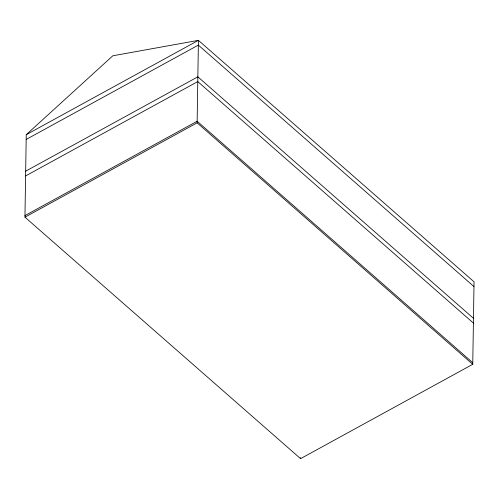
<?xml version="1.0" encoding="UTF-8"?>
<svg xmlns="http://www.w3.org/2000/svg" width="499" height="499" viewBox="0 0 499 499"><rect width="100%" height="100%" fill="white"/><g stroke="black" fill="none" stroke-linecap="round" stroke-linejoin="round"><path stroke-width="0.75" d="M24.95 217.177L26.247 134.693L112.83 55.788L198.421 40.344L474.05 281.823L472.753 364.307L300.579 458.656L24.95 217.177L197.124 122.835L198.421 40.344L26.247 134.693M300.579 458.656L300.598 457.602M26.173 139.452L198.346 45.103L473.975 286.582M25.674 171.176L197.847 76.827L473.476 318.306M25.599 175.935L197.772 81.587L473.401 323.065M24.975 215.593L197.149 121.245L472.778 362.723M197.124 122.835L472.753 364.307"/></g></svg>
